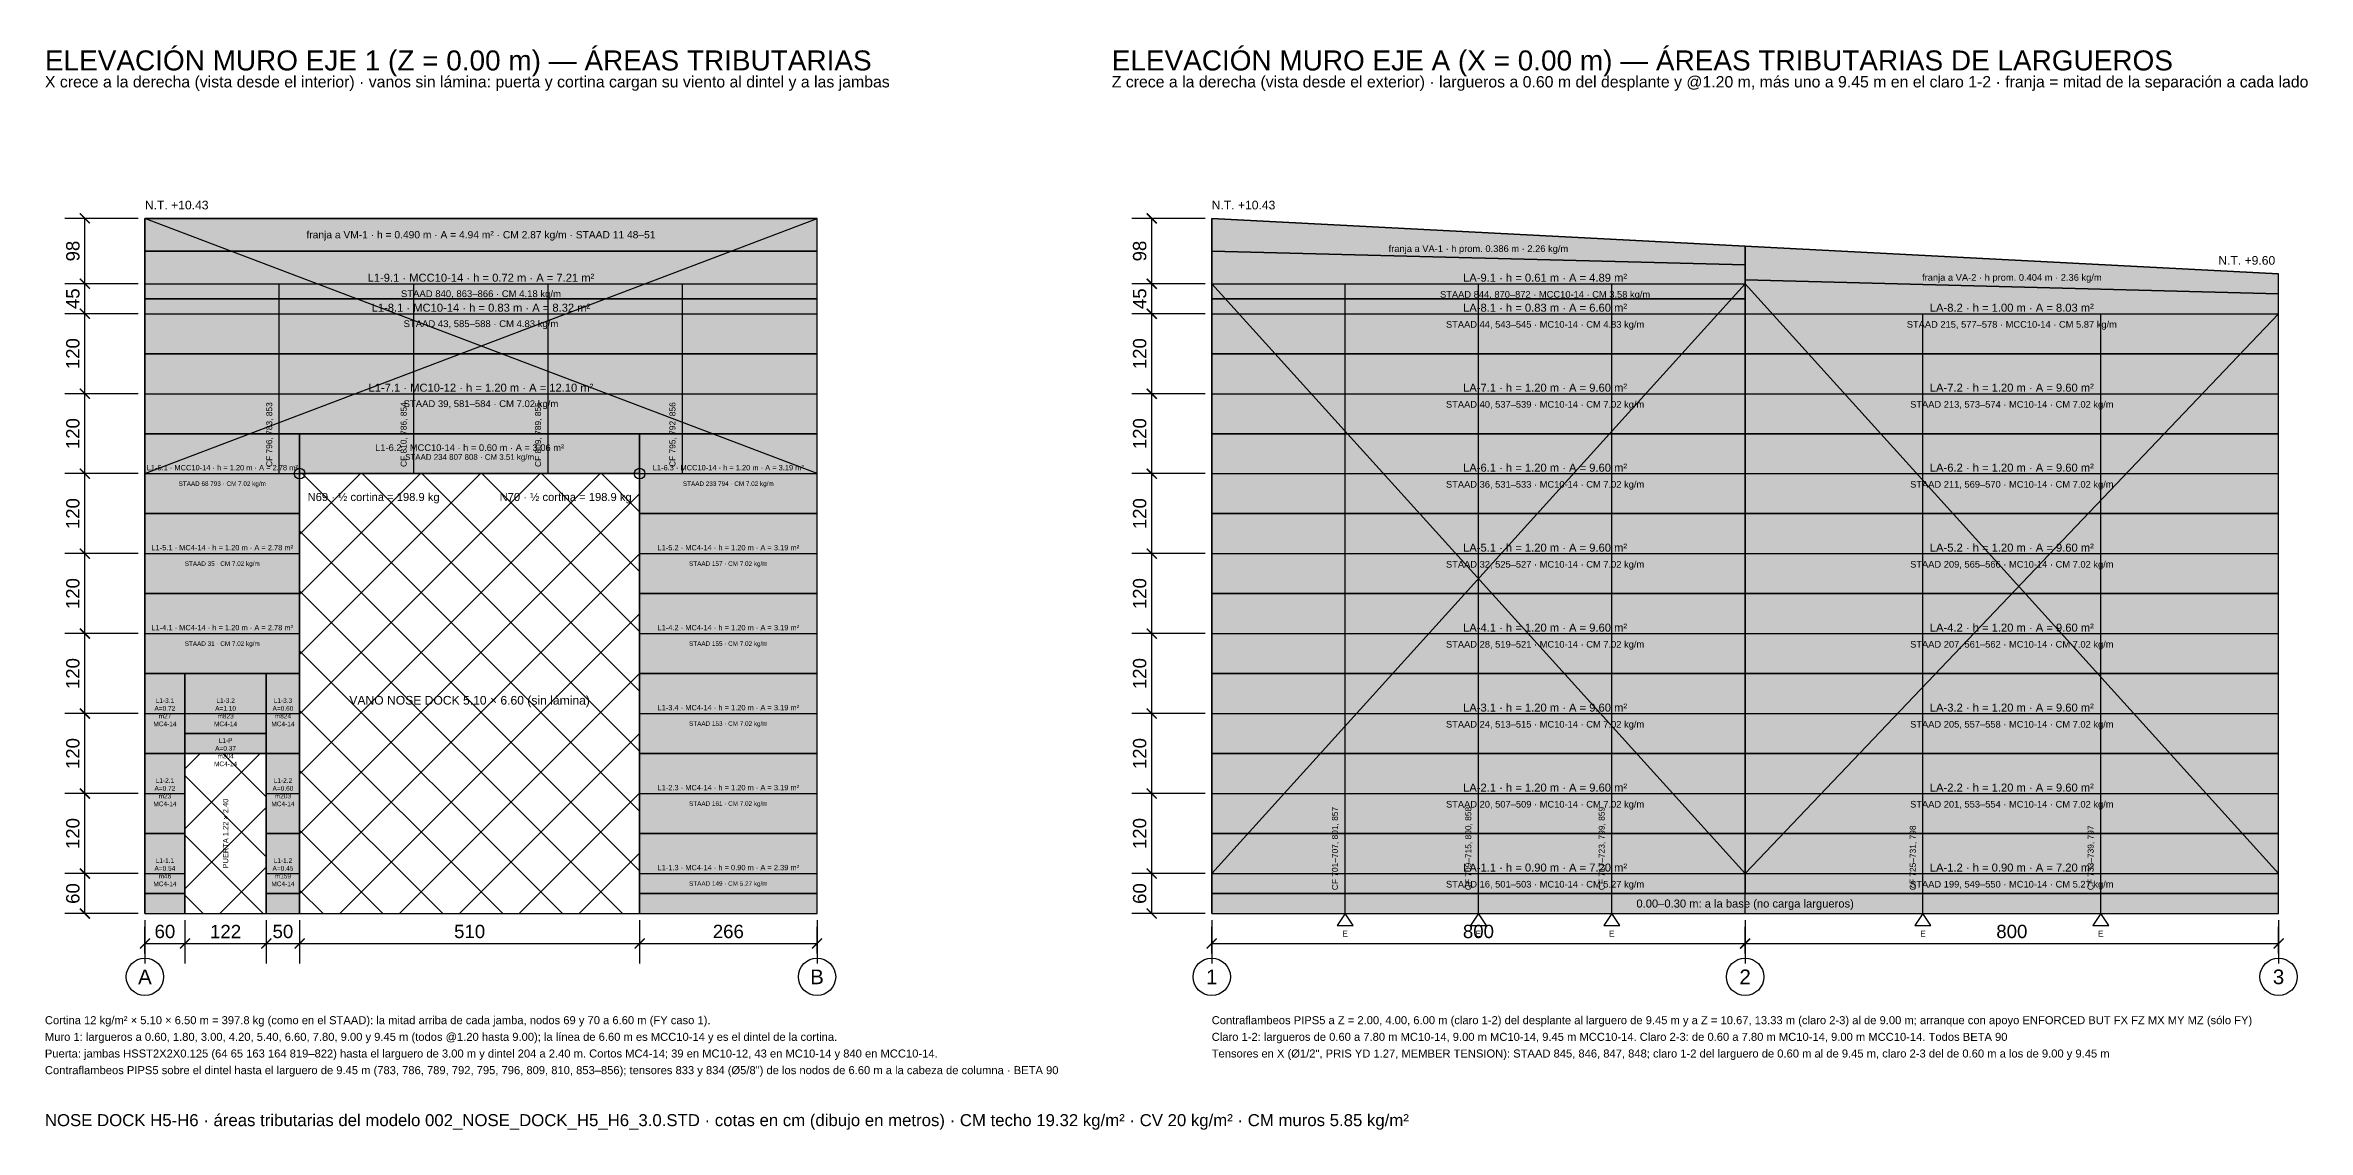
# Model space of a CAD drawing. Header units: metres. Extents: x -2.5 to 51.4, y -37.2 to 2.5.
# Drawn here: x -2.49 to 31.44, y -37.24 to -20.97 of the extents above; entities that cross this region are included whole.
import ezdxf
from ezdxf.enums import TextEntityAlignment as Align

# ---------------------------------------------------------------- set-up
doc = ezdxf.new("R2010")
doc.units = ezdxf.units.M
for name, color, linetype in [('APOYOS', 6, 'Continuous'), ('AT-MUROS', 130, 'Continuous'), ('AT-NO-CARGA', 9, 'Continuous'), ('AT-VIGAS', 30, 'Continuous'), ('COLUMNAS', 7, 'Continuous'), ('COTAS', 3, 'Continuous'), ('EJES', 8, 'Continuous'), ('JAMBAS', 6, 'Continuous'), ('MARCO', 7, 'Continuous'), ('MC10-12', 5, 'Continuous'), ('MC10-14', 40, 'Continuous'), ('MC4-14', 30, 'Continuous'), ('MCC10-14', 5, 'Continuous'), ('MCE12-14', 3, 'Continuous'), ('PIPS5', 8, 'Continuous'), ('TENSORES', 1, 'Continuous'), ('TEXTO', 7, 'Continuous'), ('TEXTO-AT', 250, 'Continuous'), ('TITULOS', 2, 'Continuous'), ('VANOS', 8, 'Continuous')]:
    doc.layers.add(name, color=color, linetype=linetype)
doc.styles.add('ARIAL', font='arial.ttf')
doc.dimstyles.new('AT-CM', dxfattribs={"dimtxt": 0.2, "dimasz": 0.15, "dimexe": 0.3, "dimexo": 0.1, "dimgap": 0.08, "dimtad": 1, "dimdec": 0, "dimlfac": 100, "dimtxsty": 'ARIAL', "dimblk": 'ARCHTICK', "dimcen": 2.5, "dimazin": 3, "dimtfac": 1, "dimtmove": 0, "dimatfit": 3})

# ---------------------------------------------------------------- blocks, each defined once
blk = doc.blocks.new('_ARCHTICK')
at = {"color": 0, "linetype": 'ByBlock', "const_width": 0.15}
blk.add_lwpolyline([(-0.5, -0.5), (0.5, 0.5)], dxfattribs=at)

msp = doc.modelspace()

# ---------------------------------------------------------------- hatches: boundary and pattern name
at = {"layer": 'AT-MUROS'}
h = msp.add_hatch(color=151, dxfattribs=at)
h.dxf.hatch_style = 1
h.paths.add_polyline_path([(-1, -24.775), (9.08, -24.775), (9.08, -24.06), (-1, -24.06)])
h = msp.add_hatch(color=151, dxfattribs=at)
h.dxf.hatch_style = 1
h.paths.add_polyline_path([(15, -24.775), (23, -24.775), (23, -24.2675), (15, -24.06)])
h = msp.add_hatch(color=151, dxfattribs=at)
h.dxf.hatch_style = 1
h.paths.add_polyline_path([(23, -25.6), (31, -25.6), (31, -24.69999), (23, -24.49249)])
h = msp.add_hatch(color=151, dxfattribs=at)
h.dxf.hatch_style = 1
h.paths.add_polyline_path([(-1, -25.6), (9.08, -25.6), (9.08, -24.775), (-1, -24.775)])
h = msp.add_hatch(color=151, dxfattribs=at)
h.dxf.hatch_style = 1
h.paths.add_polyline_path([(15, -25.6), (23, -25.6), (23, -24.775), (15, -24.775)])
h = msp.add_hatch(color=151, dxfattribs=at)
h.dxf.hatch_style = 1
h.paths.add_polyline_path([(-1, -26.8), (9.08, -26.8), (9.08, -25.6), (-1, -25.6)])
h = msp.add_hatch(color=151, dxfattribs=at)
h.dxf.hatch_style = 1
h.paths.add_polyline_path([(15, -26.8), (23, -26.8), (23, -25.6), (15, -25.6)])
h = msp.add_hatch(color=151, dxfattribs=at)
h.dxf.hatch_style = 1
h.paths.add_polyline_path([(23, -26.8), (31, -26.8), (31, -25.6), (23, -25.6)])
h = msp.add_hatch(color=151, dxfattribs=at)
h.dxf.hatch_style = 1
h.paths.add_polyline_path([(15, -28), (23, -28), (23, -26.8), (15, -26.8)])
h = msp.add_hatch(color=151, dxfattribs=at)
h.dxf.hatch_style = 1
h.paths.add_polyline_path([(23, -28), (31, -28), (31, -26.8), (23, -26.8)])
h = msp.add_hatch(color=151, dxfattribs=at)
h.dxf.hatch_style = 1
h.paths.add_polyline_path([(-1, -29.2), (1.32, -29.2), (1.32, -28), (-1, -28)])
h = msp.add_hatch(color=151, dxfattribs=at)
h.dxf.hatch_style = 1
h.paths.add_polyline_path([(6.42, -29.2), (9.08, -29.2), (9.08, -28), (6.42, -28)])
h = msp.add_hatch(color=151, dxfattribs=at)
h.dxf.hatch_style = 1
h.paths.add_polyline_path([(15, -29.2), (23, -29.2), (23, -28), (15, -28)])
h = msp.add_hatch(color=151, dxfattribs=at)
h.dxf.hatch_style = 1
h.paths.add_polyline_path([(23, -29.2), (31, -29.2), (31, -28), (23, -28)])
h = msp.add_hatch(color=151, dxfattribs=at)
h.dxf.hatch_style = 1
h.paths.add_polyline_path([(-1, -30.4), (1.32, -30.4), (1.32, -29.2), (-1, -29.2)])
h = msp.add_hatch(color=151, dxfattribs=at)
h.dxf.hatch_style = 1
h.paths.add_polyline_path([(6.42, -30.4), (9.08, -30.4), (9.08, -29.2), (6.42, -29.2)])
h = msp.add_hatch(color=151, dxfattribs=at)
h.dxf.hatch_style = 1
h.paths.add_polyline_path([(15, -30.4), (23, -30.4), (23, -29.2), (15, -29.2)])
h = msp.add_hatch(color=151, dxfattribs=at)
h.dxf.hatch_style = 1
h.paths.add_polyline_path([(23, -30.4), (31, -30.4), (31, -29.2), (23, -29.2)])
h = msp.add_hatch(color=151, dxfattribs=at)
h.dxf.hatch_style = 1
h.paths.add_polyline_path([(-1, -31.6), (-0.4, -31.6), (-0.4, -30.4), (-1, -30.4)])
h = msp.add_hatch(color=151, dxfattribs=at)
h.dxf.hatch_style = 1
h.paths.add_polyline_path([(-0.4, -31.3), (0.82, -31.3), (0.82, -30.4), (-0.4, -30.4)])
h = msp.add_hatch(color=151, dxfattribs=at)
h.dxf.hatch_style = 1
h.paths.add_polyline_path([(0.82, -31.6), (1.32, -31.6), (1.32, -30.4), (0.82, -30.4)])
h = msp.add_hatch(color=151, dxfattribs=at)
h.dxf.hatch_style = 1
h.paths.add_polyline_path([(6.42, -31.6), (9.08, -31.6), (9.08, -30.4), (6.42, -30.4)])
h = msp.add_hatch(color=151, dxfattribs=at)
h.dxf.hatch_style = 1
h.paths.add_polyline_path([(15, -31.6), (23, -31.6), (23, -30.4), (15, -30.4)])
h = msp.add_hatch(color=151, dxfattribs=at)
h.dxf.hatch_style = 1
h.paths.add_polyline_path([(23, -31.6), (31, -31.6), (31, -30.4), (23, -30.4)])
h = msp.add_hatch(color=151, dxfattribs=at)
h.dxf.hatch_style = 1
h.paths.add_polyline_path([(-1, -32.8), (-0.4, -32.8), (-0.4, -31.6), (-1, -31.6)])
h = msp.add_hatch(color=151, dxfattribs=at)
h.dxf.hatch_style = 1
h.paths.add_polyline_path([(0.82, -32.8), (1.32, -32.8), (1.32, -31.6), (0.82, -31.6)])
h = msp.add_hatch(color=151, dxfattribs=at)
h.dxf.hatch_style = 1
h.paths.add_polyline_path([(6.42, -32.8), (9.08, -32.8), (9.08, -31.6), (6.42, -31.6)])
h = msp.add_hatch(color=151, dxfattribs=at)
h.dxf.hatch_style = 1
h.paths.add_polyline_path([(15, -32.8), (23, -32.8), (23, -31.6), (15, -31.6)])
h = msp.add_hatch(color=151, dxfattribs=at)
h.dxf.hatch_style = 1
h.paths.add_polyline_path([(23, -32.8), (31, -32.8), (31, -31.6), (23, -31.6)])
h = msp.add_hatch(color=151, dxfattribs=at)
h.dxf.hatch_style = 1
h.paths.add_polyline_path([(-1, -33.7), (-0.4, -33.7), (-0.4, -32.8), (-1, -32.8)])
h = msp.add_hatch(color=151, dxfattribs=at)
h.dxf.hatch_style = 1
h.paths.add_polyline_path([(0.82, -33.7), (1.32, -33.7), (1.32, -32.8), (0.82, -32.8)])
h = msp.add_hatch(color=151, dxfattribs=at)
h.dxf.hatch_style = 1
h.paths.add_polyline_path([(6.42, -33.7), (9.08, -33.7), (9.08, -32.8), (6.42, -32.8)])
h = msp.add_hatch(color=151, dxfattribs=at)
h.dxf.hatch_style = 1
h.paths.add_polyline_path([(15, -33.7), (23, -33.7), (23, -32.8), (15, -32.8)])
h = msp.add_hatch(color=151, dxfattribs=at)
h.dxf.hatch_style = 1
h.paths.add_polyline_path([(23, -33.7), (31, -33.7), (31, -32.8), (23, -32.8)])
at = {"layer": 'AT-NO-CARGA'}
h = msp.add_hatch(color=254, dxfattribs=at)
h.dxf.hatch_style = 1
h.paths.add_polyline_path([(-1, -34), (-0.4, -34), (-0.4, -33.7), (-1, -33.7)])
h = msp.add_hatch(color=254, dxfattribs=at)
h.dxf.hatch_style = 1
h.paths.add_polyline_path([(0.82, -34), (1.32, -34), (1.32, -33.7), (0.82, -33.7)])
h = msp.add_hatch(color=254, dxfattribs=at)
h.dxf.hatch_style = 1
h.paths.add_polyline_path([(6.42, -34), (9.08, -34), (9.08, -33.7), (6.42, -33.7)])
h = msp.add_hatch(color=254, dxfattribs=at)
h.dxf.hatch_style = 1
h.paths.add_polyline_path([(15, -34), (31, -34), (31, -33.7), (15, -33.7)])
at = {"layer": 'AT-VIGAS'}
h = msp.add_hatch(color=31, dxfattribs=at)
h.dxf.hatch_style = 1
h.paths.add_polyline_path([(-1, -24.06), (9.08, -24.06), (9.08, -23.57), (-1, -23.57)])
h = msp.add_hatch(color=31, dxfattribs=at)
h.dxf.hatch_style = 1
h.paths.add_polyline_path([(15, -24.06), (23, -24.2675), (23, -23.98499), (15, -23.57)])
h = msp.add_hatch(color=31, dxfattribs=at)
h.dxf.hatch_style = 1
h.paths.add_polyline_path([(23, -24.49249), (31, -24.69999), (31, -24.39998), (23, -23.98499)])
h = msp.add_hatch(color=31, dxfattribs=at)
h.dxf.hatch_style = 1
h.paths.add_polyline_path([(-1, -28), (1.32, -28), (1.32, -26.8), (-1, -26.8)])
h = msp.add_hatch(color=31, dxfattribs=at)
h.dxf.hatch_style = 1
h.paths.add_polyline_path([(1.32, -27.4), (6.42, -27.4), (6.42, -26.8), (1.32, -26.8)])
h = msp.add_hatch(color=31, dxfattribs=at)
h.dxf.hatch_style = 1
h.paths.add_polyline_path([(6.42, -28), (9.08, -28), (9.08, -26.8), (6.42, -26.8)])
h = msp.add_hatch(color=31, dxfattribs=at)
h.dxf.hatch_style = 1
h.paths.add_polyline_path([(-0.4, -31.6), (0.82, -31.6), (0.82, -31.3), (-0.4, -31.3)])
at = {"layer": 'VANOS'}
h = msp.add_hatch(dxfattribs=at)
h.set_pattern_fill('ANSI37', scale=0.2)
h.paths.add_polyline_path([(1.32, -34), (6.42, -34), (6.42, -27.4), (1.32, -27.4)])
h = msp.add_hatch(dxfattribs=at)
h.set_pattern_fill('ANSI37', scale=0.2)
h.paths.add_polyline_path([(-0.4, -34), (0.82, -34), (0.82, -31.6), (-0.4, -31.6)])

# ---------------------------------------------------------------- linework, layer by layer
at = {"layer": 'APOYOS'}
for points in [[(17, -34), (16.88, -34.18), (17.12, -34.18)], [(19, -34), (18.88, -34.18), (19.12, -34.18)], [(21, -34), (20.88, -34.18), (21.12, -34.18)], [(25.6667, -34), (25.5467, -34.18), (25.7867, -34.18)], [(28.3333, -34), (28.2133, -34.18), (28.4533, -34.18)]]:
    msp.add_lwpolyline(points, close=True, dxfattribs=at)
at = {"layer": 'AT-MUROS'}
for points in [[(-1, -24.775), (9.08, -24.775), (9.08, -24.06), (-1, -24.06)], [(15, -24.775), (23, -24.775), (23, -24.2675), (15, -24.06)], [(23, -25.6), (31, -25.6), (31, -24.69999), (23, -24.49249)], [(-1, -25.6), (9.08, -25.6), (9.08, -24.775), (-1, -24.775)], [(15, -25.6), (23, -25.6), (23, -24.775), (15, -24.775)], [(-1, -26.8), (9.08, -26.8), (9.08, -25.6), (-1, -25.6)], [(15, -26.8), (23, -26.8), (23, -25.6), (15, -25.6)], [(23, -26.8), (31, -26.8), (31, -25.6), (23, -25.6)], [(15, -28), (23, -28), (23, -26.8), (15, -26.8)], [(23, -28), (31, -28), (31, -26.8), (23, -26.8)], [(-1, -29.2), (1.32, -29.2), (1.32, -28), (-1, -28)], [(6.42, -29.2), (9.08, -29.2), (9.08, -28), (6.42, -28)], [(15, -29.2), (23, -29.2), (23, -28), (15, -28)], [(23, -29.2), (31, -29.2), (31, -28), (23, -28)], [(-1, -30.4), (1.32, -30.4), (1.32, -29.2), (-1, -29.2)], [(6.42, -30.4), (9.08, -30.4), (9.08, -29.2), (6.42, -29.2)], [(15, -30.4), (23, -30.4), (23, -29.2), (15, -29.2)], [(23, -30.4), (31, -30.4), (31, -29.2), (23, -29.2)], [(-1, -31.6), (-0.4, -31.6), (-0.4, -30.4), (-1, -30.4)], [(-0.4, -31.3), (0.82, -31.3), (0.82, -30.4), (-0.4, -30.4)], [(0.82, -31.6), (1.32, -31.6), (1.32, -30.4), (0.82, -30.4)], [(6.42, -31.6), (9.08, -31.6), (9.08, -30.4), (6.42, -30.4)], [(15, -31.6), (23, -31.6), (23, -30.4), (15, -30.4)], [(23, -31.6), (31, -31.6), (31, -30.4), (23, -30.4)], [(-1, -32.8), (-0.4, -32.8), (-0.4, -31.6), (-1, -31.6)], [(0.82, -32.8), (1.32, -32.8), (1.32, -31.6), (0.82, -31.6)], [(6.42, -32.8), (9.08, -32.8), (9.08, -31.6), (6.42, -31.6)], [(15, -32.8), (23, -32.8), (23, -31.6), (15, -31.6)], [(23, -32.8), (31, -32.8), (31, -31.6), (23, -31.6)], [(-1, -33.7), (-0.4, -33.7), (-0.4, -32.8), (-1, -32.8)], [(0.82, -33.7), (1.32, -33.7), (1.32, -32.8), (0.82, -32.8)], [(6.42, -33.7), (9.08, -33.7), (9.08, -32.8), (6.42, -32.8)], [(15, -33.7), (23, -33.7), (23, -32.8), (15, -32.8)], [(23, -33.7), (31, -33.7), (31, -32.8), (23, -32.8)]]:
    msp.add_lwpolyline(points, close=True, dxfattribs=at)
at = {"layer": 'AT-NO-CARGA'}
for points in [[(-1, -34), (-0.4, -34), (-0.4, -33.7), (-1, -33.7)], [(0.82, -34), (1.32, -34), (1.32, -33.7), (0.82, -33.7)], [(6.42, -34), (9.08, -34), (9.08, -33.7), (6.42, -33.7)], [(15, -34), (31, -34), (31, -33.7), (15, -33.7)]]:
    msp.add_lwpolyline(points, close=True, dxfattribs=at)
at = {"layer": 'AT-VIGAS'}
for points in [[(-1, -24.06), (9.08, -24.06), (9.08, -23.57), (-1, -23.57)], [(15, -24.06), (23, -24.2675), (23, -23.98499), (15, -23.57)], [(23, -24.49249), (31, -24.69999), (31, -24.39998), (23, -23.98499)], [(-1, -28), (1.32, -28), (1.32, -26.8), (-1, -26.8)], [(1.32, -27.4), (6.42, -27.4), (6.42, -26.8), (1.32, -26.8)], [(6.42, -28), (9.08, -28), (9.08, -26.8), (6.42, -26.8)], [(-0.4, -31.6), (0.82, -31.6), (0.82, -31.3), (-0.4, -31.3)]]:
    msp.add_lwpolyline(points, close=True, dxfattribs=at)
at = {"layer": 'COLUMNAS'}
for p, q in [((-1, -34), (-1, -23.57)), ((9.08, -34), (9.08, -23.57)), ((15, -34), (15, -23.57)), ((23, -34), (23, -23.98499)), ((31, -34), (31, -24.39998))]:
    msp.add_line(p, q, dxfattribs=at)
at = {"layer": 'EJES'}
for p, q in [((-1, -34.6), (-1, -34.2)), ((9.08, -34.6), (9.08, -34.2)), ((15, -34.6), (15, -34.2)), ((23, -34.6), (23, -34.2)), ((31, -34.6), (31, -34.2))]:
    msp.add_line(p, q, dxfattribs=at)
for centre in [(-1, -34.95), (9.08, -34.95), (15, -34.95), (23, -34.95), (31, -34.95)]:
    msp.add_circle(centre, 0.28, dxfattribs=at)
at = {"layer": 'JAMBAS'}
for p, q in [((1.32, -34), (1.32, -27.4)), ((6.42, -34), (6.42, -27.4)), ((-0.4, -34), (-0.4, -31)), ((0.82, -34), (0.82, -31))]:
    msp.add_line(p, q, dxfattribs=at)
for centre in [(1.32, -27.4), (6.42, -27.4)]:
    msp.add_circle(centre, 0.08, dxfattribs=at)
at = {"layer": 'MARCO'}
for p, q in [((-1, -34), (9.08, -34)), ((15, -34), (31, -34))]:
    msp.add_line(p, q, dxfattribs=at)
at = {"layer": 'MC10-12'}
msp.add_line((-1, -26.2), (9.08, -26.2), dxfattribs=at)
at = {"layer": 'MC10-14'}
for p, q in [((-1, -25), (9.08, -25)), ((15, -25), (23, -25)), ((15, -26.2), (23, -26.2)), ((23, -26.2), (31, -26.2)), ((15, -27.4), (23, -27.4)), ((23, -27.4), (31, -27.4)), ((15, -28.6), (23, -28.6)), ((23, -28.6), (31, -28.6)), ((15, -29.8), (23, -29.8)), ((23, -29.8), (31, -29.8)), ((15, -31), (23, -31)), ((23, -31), (31, -31)), ((15, -32.2), (23, -32.2)), ((23, -32.2), (31, -32.2)), ((15, -33.4), (23, -33.4)), ((23, -33.4), (31, -33.4))]:
    msp.add_line(p, q, dxfattribs=at)
at = {"layer": 'MC4-14'}
for p, q in [((-1, -28.6), (1.32, -28.6)), ((6.42, -28.6), (9.08, -28.6)), ((-1, -29.8), (1.32, -29.8)), ((6.42, -29.8), (9.08, -29.8)), ((-1, -31), (-0.4, -31)), ((-0.4, -31), (0.82, -31)), ((0.82, -31), (1.32, -31)), ((6.42, -31), (9.08, -31)), ((-0.4, -31.6), (0.82, -31.6)), ((-1, -32.2), (-0.4, -32.2)), ((0.82, -32.2), (1.32, -32.2)), ((6.42, -32.2), (9.08, -32.2)), ((-1, -33.4), (-0.4, -33.4)), ((0.82, -33.4), (1.32, -33.4)), ((6.42, -33.4), (9.08, -33.4))]:
    msp.add_line(p, q, dxfattribs=at)
at = {"layer": 'MCC10-14'}
for p, q in [((-1, -24.55), (9.08, -24.55)), ((15, -24.55), (23, -24.55)), ((23, -25), (31, -25)), ((-1, -27.4), (1.32, -27.4)), ((1.32, -27.4), (6.42, -27.4)), ((6.42, -27.4), (9.08, -27.4))]:
    msp.add_line(p, q, dxfattribs=at)
at = {"layer": 'MCE12-14'}
for p, q in [((-1, -23.57), (9.08, -23.57)), ((15, -23.57), (23, -23.98499)), ((23, -23.98499), (31, -24.39998))]:
    msp.add_line(p, q, dxfattribs=at)
at = {"layer": 'PIPS5'}
for p, q in [((1.016, -27.4), (1.016, -24.55)), ((3.032, -27.4), (3.032, -24.55)), ((5.048, -27.4), (5.048, -24.55)), ((7.064, -27.4), (7.064, -24.55)), ((17, -34), (17, -24.55)), ((19, -34), (19, -24.55)), ((21, -34), (21, -24.55)), ((25.6667, -34), (25.6667, -25)), ((28.3333, -34), (28.3333, -25))]:
    msp.add_line(p, q, dxfattribs=at)
at = {"layer": 'TENSORES'}
for p, q in [((9.08, -27.4), (-1, -23.57)), ((-1, -27.4), (9.08, -23.57)), ((15, -33.4), (23, -24.55)), ((23, -33.4), (15, -24.55)), ((23, -24.55), (31, -33.4)), ((23, -33.4), (31, -25))]:
    msp.add_line(p, q, dxfattribs=at)
at = {"layer": 'VANOS'}
for points in [[(1.32, -34), (6.42, -34), (6.42, -27.4), (1.32, -27.4)], [(-0.4, -34), (0.82, -34), (0.82, -31.6), (-0.4, -31.6)]]:
    msp.add_lwpolyline(points, close=True, dxfattribs=at)

# ---------------------------------------------------------------- texts
at = {"layer": 'APOYOS', "style": 'ARIAL'}
for p in [(17, -34.3), (19, -34.3), (21, -34.3), (25.6667, -34.3), (28.3333, -34.3)]:
    msp.add_text('E', height=0.09, dxfattribs=at).set_placement(p, align=Align.MIDDLE_CENTER)
at = {"layer": 'EJES', "style": 'ARIAL'}
for s, p in [('A', (-1, -34.95)), ('B', (9.08, -34.95)), ('1', (15, -34.95)), ('2', (23, -34.95)), ('3', (31, -34.95))]:
    msp.add_text(s, height=0.22, dxfattribs=at).set_placement(p, align=Align.MIDDLE_CENTER)
at = {"layer": 'TEXTO', "style": 'ARIAL'}
for s, height, p in [('N.T. +10.43', 0.13, (-1, -23.37)), ('N.T. +10.43', 0.13, (15, -23.37)), ('NOSE DOCK H5-H6 · áreas tributarias del modelo 002_NOSE_DOCK_H5_H6_3.0.STD · cotas en cm (dibujo en metros) · CM techo 19.32 kg/m² · CV 20 kg/m² · CM muros 5.85 kg/m²', 0.18, (-2.5, -37.1))]:
    msp.add_text(s, height=height, dxfattribs=at).set_placement(p, align=Align.MIDDLE_LEFT)
msp.add_text('N.T. +9.60', height=0.13, dxfattribs=at).set_placement((30.95, -24.19998), align=Align.MIDDLE_RIGHT)
at = {"layer": 'TEXTO-AT', "style": 'ARIAL'}
for s, height, p in [('franja a VM-1 · h = 0.490 m · A = 4.94 m² · CM 2.87 kg/m · STAAD 11 48–51', 0.11, (4.04, -23.815)), ('franja a VA-1 · h prom. 0.386 m · 2.26 kg/m', 0.1, (19, -24.02375)), ('L1-9.1 · MCC10-14 · h = 0.72 m · A = 7.21 m²', 0.12, (4.04, -24.46)), ('LA-9.1 · h = 0.61 m · A = 4.89 m²', 0.12, (20, -24.46)), ('franja a VA-2 · h prom. 0.404 m · 2.36 kg/m', 0.1, (27, -24.45624)), ('STAAD 840, 863–866 · CM 4.18 kg/m', 0.102, (4.04, -24.7)), ('STAAD 844, 870–872 · MCC10-14 · CM 3.58 kg/m', 0.1, (20, -24.71)), ('L1-8.1 · MC10-14 · h = 0.83 m · A = 8.32 m²', 0.12, (4.04, -24.91)), ('STAAD 43, 585–588 · CM 4.83 kg/m', 0.102, (4.04, -25.15)), ('STAAD 44, 543–545 · MC10-14 · CM 4.83 kg/m', 0.1, (20, -25.16)), ('LA-8.1 · h = 0.83 m · A = 6.60 m²', 0.12, (20, -24.91)), ('STAAD 215, 577–578 · MCC10-14 · CM 5.87 kg/m', 0.1, (27, -25.16)), ('LA-8.2 · h = 1.00 m · A = 8.03 m²', 0.12, (27, -24.91)), ('L1-7.1 · MC10-12 · h = 1.20 m · A = 12.10 m²', 0.12, (4.04, -26.11)), ('LA-7.1 · h = 1.20 m · A = 9.60 m²', 0.12, (20, -26.11)), ('LA-7.2 · h = 1.20 m · A = 9.60 m²', 0.12, (27, -26.11)), ('STAAD 39, 581–584 · CM 7.02 kg/m', 0.102, (4.04, -26.35)), ('STAAD 40, 537–539 · MC10-14 · CM 7.02 kg/m', 0.1, (20, -26.36)), ('STAAD 213, 573–574 · MC10-14 · CM 7.02 kg/m', 0.1, (27, -26.36)), ('L1-6.2 · MCC10-14 · h = 0.60 m · A = 3.06 m²', 0.1, (3.87, -27.01)), ('STAAD 234 807 808 · CM 3.51 kg/m', 0.085, (3.87, -27.15)), ('L1-6.1 · MCC10-14 · h = 1.20 m · A = 2.78 m²', 0.08, (0.16, -27.31)), ('L1-6.3 · MCC10-14 · h = 1.20 m · A = 3.19 m²', 0.08, (7.75, -27.31)), ('LA-6.1 · h = 1.20 m · A = 9.60 m²', 0.12, (20, -27.31)), ('LA-6.2 · h = 1.20 m · A = 9.60 m²', 0.12, (27, -27.31)), ('STAAD 68 793 · CM 7.02 kg/m', 0.068, (0.16, -27.55)), ('STAAD 233 794 · CM 7.02 kg/m', 0.068, (7.75, -27.55)), ('STAAD 36, 531–533 · MC10-14 · CM 7.02 kg/m', 0.1, (20, -27.56)), ('STAAD 211, 569–570 · MC10-14 · CM 7.02 kg/m', 0.1, (27, -27.56)), ('L1-5.1 · MC4-14 · h = 1.20 m · A = 2.78 m²', 0.08, (0.16, -28.51)), ('L1-5.2 · MC4-14 · h = 1.20 m · A = 3.19 m²', 0.08, (7.75, -28.51)), ('LA-5.1 · h = 1.20 m · A = 9.60 m²', 0.12, (20, -28.51)), ('LA-5.2 · h = 1.20 m · A = 9.60 m²', 0.12, (27, -28.51)), ('STAAD 35 · CM 7.02 kg/m', 0.068, (0.16, -28.75)), ('STAAD 157 · CM 7.02 kg/m', 0.068, (7.75, -28.75)), ('STAAD 32, 525–527 · MC10-14 · CM 7.02 kg/m', 0.1, (20, -28.76)), ('STAAD 209, 565–566 · MC10-14 · CM 7.02 kg/m', 0.1, (27, -28.76)), ('L1-4.1 · MC4-14 · h = 1.20 m · A = 2.78 m²', 0.08, (0.16, -29.71)), ('L1-4.2 · MC4-14 · h = 1.20 m · A = 3.19 m²', 0.08, (7.75, -29.71)), ('LA-4.1 · h = 1.20 m · A = 9.60 m²', 0.12, (20, -29.71)), ('LA-4.2 · h = 1.20 m · A = 9.60 m²', 0.12, (27, -29.71)), ('STAAD 31 · CM 7.02 kg/m', 0.068, (0.16, -29.95)), ('STAAD 155 · CM 7.02 kg/m', 0.068, (7.75, -29.95)), ('STAAD 28, 519–521 · MC10-14 · CM 7.02 kg/m', 0.1, (20, -29.96)), ('STAAD 207, 561–562 · MC10-14 · CM 7.02 kg/m', 0.1, (27, -29.96)), ('VANO NOSE DOCK 5.10 × 6.60 (sin lámina)', 0.13, (3.87, -30.8)), ('L1-3.4 · MC4-14 · h = 1.20 m · A = 3.19 m²', 0.08, (7.75, -30.91)), ('LA-3.1 · h = 1.20 m · A = 9.60 m²', 0.12, (20, -30.91)), ('LA-3.2 · h = 1.20 m · A = 9.60 m²', 0.12, (27, -30.91)), ('STAAD 153 · CM 7.02 kg/m', 0.068, (7.75, -31.15)), ('STAAD 24, 513–515 · MC10-14 · CM 7.02 kg/m', 0.1, (20, -31.16)), ('STAAD 205, 557–558 · MC10-14 · CM 7.02 kg/m', 0.1, (27, -31.16)), ('L1-2.3 · MC4-14 · h = 1.20 m · A = 3.19 m²', 0.08, (7.75, -32.11)), ('LA-2.1 · h = 1.20 m · A = 9.60 m²', 0.12, (20, -32.11)), ('LA-2.2 · h = 1.20 m · A = 9.60 m²', 0.12, (27, -32.11)), ('STAAD 161 · CM 7.02 kg/m', 0.068, (7.75, -32.35)), ('STAAD 20, 507–509 · MC10-14 · CM 7.02 kg/m', 0.1, (20, -32.36)), ('STAAD 201, 553–554 · MC10-14 · CM 7.02 kg/m', 0.1, (27, -32.36)), ('LA-1.1 · h = 0.90 m · A = 7.20 m²', 0.12, (20, -33.31)), ('LA-1.2 · h = 0.90 m · A = 7.20 m²', 0.12, (27, -33.31)), ('L1-1.3 · MC4-14 · h = 0.90 m · A = 2.39 m²', 0.08, (7.75, -33.31)), ('STAAD 149 · CM 5.27 kg/m', 0.068, (7.75, -33.55)), ('STAAD 16, 501–503 · MC10-14 · CM 5.27 kg/m', 0.1, (20, -33.56)), ('STAAD 199, 549–550 · MC10-14 · CM 5.27 kg/m', 0.1, (27, -33.56)), ('0.00–0.30 m: a la base (no carga largueros)', 0.12, (23, -33.85))]:
    msp.add_text(s, height=height, dxfattribs=at).set_placement(p, align=Align.MIDDLE_CENTER)
for s, p in [('CF 796, 783, 853', (0.936, -27.3)), ('CF 810, 786, 854', (2.952, -27.3)), ('CF 809, 789, 855', (4.968, -27.3)), ('CF 795, 792, 856', (6.984, -27.3)), ('CF 701–707, 801, 857', (16.92, -33.65)), ('CF 709–715, 800, 858', (18.92, -33.65)), ('CF 717–723, 799, 859', (20.92, -33.65)), ('CF 725–731, 798', (25.5867, -33.65)), ('CF 733–739, 797', (28.2533, -33.65))]:
    msp.add_text(s, height=0.09, rotation=90, dxfattribs=at).set_placement(p, align=Align.BOTTOM_LEFT)
for s, p in [('N69 · ½ cortina = 198.9 kg', (1.44, -27.75)), ('Cortina 12 kg/m² × 5.10 × 6.50 m = 397.8 kg (como en el STAAD): la mitad arriba de cada jamba, nodos 69 y 70 a 6.60 m (FY caso 1).', (-2.5, -35.6)), ('Contraflambeos PIPS5 a Z = 2.00, 4.00, 6.00 m (claro 1-2) del desplante al larguero de 9.45 m y a Z = 10.67, 13.33 m (claro 2-3) al de 9.00 m; arranque con apoyo ENFORCED BUT FX FZ MX MY MZ (sólo FY)', (15, -35.6)), ('Muro 1: largueros a 0.60, 1.80, 3.00, 4.20, 5.40, 6.60, 7.80, 9.00 y 9.45 m (todos @1.20 hasta 9.00); la línea de 6.60 m es MCC10-14 y es el dintel de la cortina.', (-2.5, -35.85)), ('Claro 1-2: largueros de 0.60 a 7.80 m MC10-14, 9.00 m MC10-14, 9.45 m MCC10-14. Claro 2-3: de 0.60 a 7.80 m MC10-14, 9.00 m MCC10-14. Todos BETA 90', (15, -35.85)), ('Contraflambeos PIPS5 sobre el dintel hasta el larguero de 9.45 m (783, 786, 789, 792, 795, 796, 809, 810, 853–856); tensores 833 y 834 (Ø5/8") de los nodos de 6.60 m a la cabeza de columna · BETA 90', (-2.5, -36.35)), ('Puerta: jambas HSST2X2X0.125 (64 65 163 164 819–822) hasta el larguero de 3.00 m y dintel 204 a 2.40 m. Cortos MC4-14; 39 en MC10-12, 43 en MC10-14 y 840 en MCC10-14.', (-2.5, -36.1)), ('Tensores en X (Ø1/2", PRIS YD 1.27, MEMBER TENSION): STAAD 845, 846, 847, 848; claro 1-2 del larguero de 0.60 m al de 9.45 m, claro 2-3 del de 0.60 m a los de 9.00 y 9.45 m', (15, -36.1))]:
    msp.add_text(s, height=0.12, dxfattribs=at).set_placement(p, align=Align.MIDDLE_LEFT)
msp.add_text('N70 · ½ cortina = 198.9 kg', height=0.12, dxfattribs=at).set_placement((6.3, -27.75), align=Align.MIDDLE_RIGHT)
msp.add_text('PUERTA 1.22 × 2.40', height=0.08, rotation=90, dxfattribs=at).set_placement((0.21, -32.8), align=Align.MIDDLE_CENTER)
at = {"layer": 'TEXTO-AT', "char_height": 0.07, "attachment_point": 5, "style": 'ARIAL'}
for s, insert in [('L1-3.1\\PA=0.72\\Pm27\\PMC4-14', (-0.7, -30.98)), ('L1-3.2\\PA=1.10\\Pm823\\PMC4-14', (0.21, -30.98)), ('L1-3.3\\PA=0.60\\Pm824\\PMC4-14', (1.07, -30.98)), ('L1-P\\PA=0.37\\Pm204\\PMC4-14', (0.21, -31.58)), ('L1-2.1\\PA=0.72\\Pm23\\PMC4-14', (-0.7, -32.18)), ('L1-2.2\\PA=0.60\\Pm203\\PMC4-14', (1.07, -32.18)), ('L1-1.1\\PA=0.54\\Pm46\\PMC4-14', (-0.7, -33.38)), ('L1-1.2\\PA=0.45\\Pm159\\PMC4-14', (1.07, -33.38))]:
    msp.add_mtext(s, dxfattribs=dict(at, insert=insert))
at = {"layer": 'TITULOS', "style": 'ARIAL'}
for s, height, p in [('ELEVACIÓN MURO EJE 1 (Z = 0.00 m) — ÁREAS TRIBUTARIAS', 0.3, (-2.5, -21.2)), ('ELEVACIÓN MURO EJE A (X = 0.00 m) — ÁREAS TRIBUTARIAS DE LARGUEROS', 0.3, (13.5, -21.2)), ('X crece a la derecha (vista desde el interior) · vanos sin lámina: puerta y cortina cargan su viento al dintel y a las jambas', 0.17, (-2.5, -21.52)), ('Z crece a la derecha (vista desde el exterior) · largueros a 0.60 m del desplante y @1.20 m, más uno a 9.45 m en el claro 1-2 · franja = mitad de la separación a cada lado', 0.17, (13.5, -21.52))]:
    msp.add_text(s, height=height, dxfattribs=at).set_placement(p, align=Align.MIDDLE_LEFT)

# ---------------------------------------------------------------- dimensions: what is measured, and where the dimension line sits
at = {"layer": 'COTAS'}
for base, p1, p2 in [((-1.9, -24.55), (-1, -24.55), (-1, -23.57)), ((14.1, -24.55), (15, -24.55), (15, -23.57)), ((-1.9, -25), (-1, -25), (-1, -24.55)), ((14.1, -25), (15, -25), (15, -24.55)), ((-1.9, -26.2), (-1, -26.2), (-1, -25)), ((14.1, -26.2), (15, -26.2), (15, -25)), ((-1.9, -27.4), (-1, -27.4), (-1, -26.2)), ((14.1, -27.4), (15, -27.4), (15, -26.2)), ((-1.9, -28.6), (-1, -28.6), (-1, -27.4)), ((14.1, -28.6), (15, -28.6), (15, -27.4)), ((-1.9, -29.8), (-1, -29.8), (-1, -28.6)), ((14.1, -29.8), (15, -29.8), (15, -28.6)), ((-1.9, -31), (-1, -31), (-1, -29.8)), ((14.1, -31), (15, -31), (15, -29.8)), ((-1.9, -32.2), (-1, -32.2), (-1, -31)), ((14.1, -32.2), (15, -32.2), (15, -31)), ((-1.9, -33.4), (-1, -33.4), (-1, -32.2)), ((14.1, -33.4), (15, -33.4), (15, -32.2)), ((-1.9, -34), (-1, -34), (-1, -33.4)), ((14.1, -34), (15, -34), (15, -33.4))]:
    msp.add_linear_dim(base=base, p1=p1, p2=p2, angle=90, dimstyle='AT-CM', dxfattribs=at).render()
for base, p1, p2 in [((-1, -34.45), (-1, -34), (-0.4, -34)), ((-0.4, -34.45), (-0.4, -34), (0.82, -34)), ((0.82, -34.45), (0.82, -34), (1.32, -34)), ((1.32, -34.45), (1.32, -34), (6.42, -34)), ((6.42, -34.45), (6.42, -34), (9.08, -34)), ((15, -34.45), (15, -34), (23, -34)), ((23, -34.45), (23, -34), (31, -34))]:
    msp.add_linear_dim(base=base, p1=p1, p2=p2, dimstyle='AT-CM', dxfattribs=at).render()

doc.saveas('drawing.dxf')
